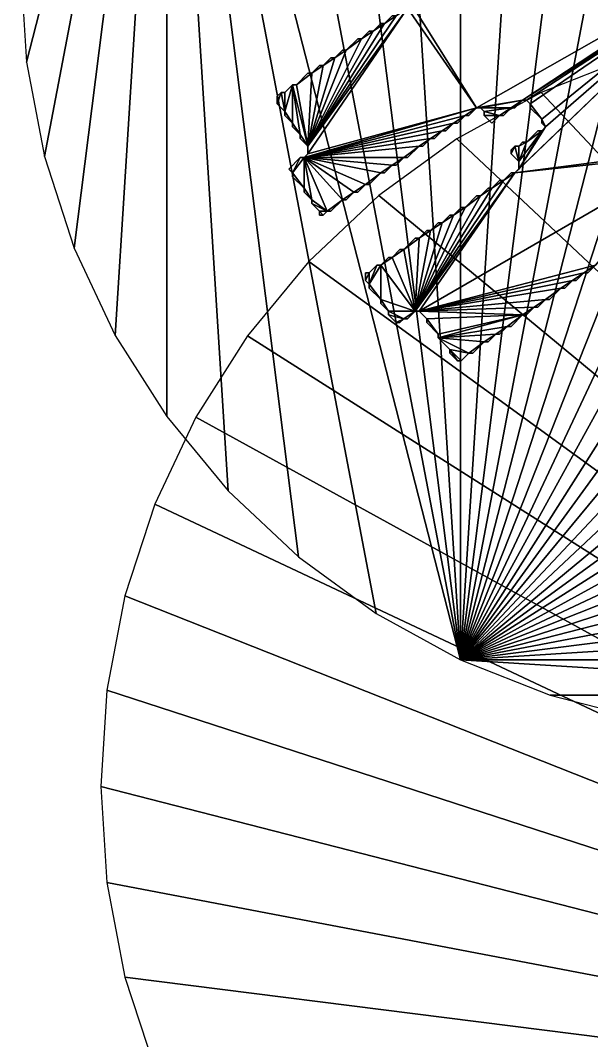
# Model space of a CAD drawing. Header units: metres. Extents: x 83 to 1014, y -33 to 839.
# Drawn here: x 83 to 232, y 275.7 to 541.8 of the extents above; entities that cross this region are included whole.
import ezdxf

# ---------------------------------------------------------------- set-up
doc = ezdxf.new("R2010")
doc.units = ezdxf.units.M

msp = doc.modelspace()

# ---------------------------------------------------------------- linework, layer by layer
for points in [[(245.52, 752.46, 250), (197.84, 375.03, 250), (270.44, 755.61, 250)], [(270.44, 755.61, 250), (197.84, 375.03, 250), (295.56, 755.61, 250)], [(295.56, 755.61, 250), (197.84, 375.03, 250), (320.48, 752.46, 250)], [(221.2, 746.21, 250), (197.84, 375.03, 250), (245.52, 752.46, 250)], [(320.48, 752.46, 250), (197.84, 375.03, 250), (344.8, 746.21, 250)], [(197.84, 736.97, 250), (197.84, 375.03, 250), (221.2, 746.21, 250)], [(344.8, 746.21, 250), (197.84, 375.03, 250), (368.16, 736.97, 250)], [(175.83, 724.87, 250), (197.84, 375.03, 250), (197.84, 736.97, 250)], [(368.16, 736.97, 250), (197.84, 375.03, 250), (390.17, 724.87, 250)], [(155.52, 710.1, 250), (197.84, 375.03, 250), (175.83, 724.87, 250)], [(390.17, 724.87, 250), (197.84, 375.03, 250), (410.48, 710.1, 250)], [(137.21, 692.91, 250), (197.84, 375.03, 250), (155.52, 710.1, 250)], [(410.48, 710.1, 250), (197.84, 375.03, 250), (428.79, 692.91, 250)], [(121.2, 673.56, 250), (197.84, 375.03, 250), (137.21, 692.91, 250)], [(428.79, 692.91, 250), (197.84, 375.03, 250), (444.8, 673.56, 250)], [(83, 556, 250), (84.58, 530.93, 250), (121.2, 673.56, 250)], [(84.58, 530.93, 250), (89.28, 506.26, 250), (121.2, 673.56, 250)], [(89.28, 506.26, 250), (97.04, 482.38, 250), (121.2, 673.56, 250)], [(97.04, 482.38, 250), (107.74, 459.65, 250), (121.2, 673.56, 250)], [(107.74, 459.65, 250), (121.2, 438.44, 250), (121.2, 673.56, 250)], [(121.2, 438.44, 250), (137.21, 419.09, 250), (121.2, 673.56, 250)], [(137.21, 419.09, 250), (155.52, 401.9, 250), (121.2, 673.56, 250)], [(155.52, 401.9, 250), (175.83, 387.13, 250), (121.2, 673.56, 250)], [(175.83, 387.13, 250), (197.84, 375.03, 250), (121.2, 673.56, 250)], [(444.8, 673.56, 250), (197.84, 375.03, 250), (458.26, 652.35, 250)], [(458.26, 652.35, 250), (197.84, 375.03, 250), (468.96, 629.62, 250)], [(468.96, 629.62, 250), (197.84, 375.03, 250), (476.72, 605.74, 250)], [(476.72, 605.74, 250), (197.84, 375.03, 250), (481.42, 581.07, 250)], [(481.42, 581.07, 250), (197.84, 375.03, 250), (483, 556, 250)], [(202, 519), (267, 556), (185, 546)], [(185, 546, 200), (267, 556, 200), (202, 519, 200)], [(483, 556, 250), (197.84, 375.03, 250), (481.42, 530.93, 250)], [(214, 521), (267, 556), (202, 519)], [(202, 519, 200), (267, 556, 200), (214, 521, 200)], [(267, 555), (212, 502), (258, 508)], [(267, 555), (213, 503), (212, 502)], [(258, 508, 200), (212, 502, 200), (267, 555, 200)], [(212, 502, 200), (213, 503, 200), (267, 555, 200)], [(213, 503), (267, 555), (220, 514)], [(220, 514, 200), (267, 555, 200), (213, 503, 200)], [(214, 521), (267, 555), (267, 556)], [(267, 556, 200), (267, 555, 200), (214, 521, 200)], [(215, 521), (267, 555), (214, 521)], [(214, 521, 200), (267, 555, 200), (215, 521, 200)], [(216, 520), (267, 555), (215, 521)], [(215, 521, 200), (267, 555, 200), (216, 520, 200)], [(219, 516), (267, 555), (216, 520)], [(216, 520, 200), (267, 555, 200), (219, 516, 200)], [(220, 514), (267, 555), (219, 516)], [(219, 516, 200), (267, 555, 200), (220, 514, 200)], [(202, 519), (185, 546), (184, 545)], [(184, 545, 200), (185, 546, 200), (202, 519, 200)], [(158, 509), (184, 545), (181, 543)], [(158, 507), (184, 545), (158, 509)], [(202, 519), (184, 545), (158, 507)], [(181, 543, 200), (184, 545, 200), (158, 509, 200)], [(158, 509, 200), (184, 545, 200), (158, 507, 200)], [(158, 507, 200), (184, 545, 200), (202, 519, 200)], [(158, 509), (181, 543), (178, 541)], [(178, 541, 200), (181, 543, 200), (158, 509, 200)], [(178, 541), (180, 543), (178, 541, 200)], [(180, 543, 200), (178, 541, 200), (180, 543)], [(178, 541), (181, 543), (180, 543)], [(180, 543, 200), (181, 543, 200), (178, 541, 200)], [(158, 509), (178, 541), (175, 539)], [(175, 539, 200), (178, 541, 200), (158, 509, 200)], [(175, 539), (177, 541), (175, 539, 200)], [(177, 541, 200), (175, 539, 200), (177, 541)], [(175, 539), (178, 541), (177, 541)], [(177, 541, 200), (178, 541, 200), (175, 539, 200)], [(177, 541), (178, 541), (177, 541, 200)], [(178, 541, 200), (177, 541, 200), (178, 541)], [(158, 509), (175, 539), (172, 537)], [(172, 537, 200), (175, 539, 200), (158, 509, 200)], [(172, 537), (174, 539), (172, 537, 200)], [(174, 539, 200), (172, 537, 200), (174, 539)], [(172, 537), (175, 539), (174, 539)], [(174, 539, 200), (175, 539, 200), (172, 537, 200)], [(174, 539), (175, 539), (174, 539, 200)], [(175, 539, 200), (174, 539, 200), (175, 539)], [(158, 509), (172, 537), (168, 534)], [(168, 534, 200), (172, 537, 200), (158, 509, 200)], [(168, 534), (171, 537), (168, 534, 200)], [(171, 537), (171, 537, 200), (168, 534, 200)], [(168, 534), (172, 537), (171, 537)], [(171, 537, 200), (172, 537, 200), (168, 534, 200)], [(171, 537), (172, 537), (171, 537, 200)], [(172, 537, 200), (171, 537, 200), (172, 537)], [(158, 509), (168, 534), (165, 532)], [(165, 532, 200), (168, 534, 200), (158, 509, 200)], [(165, 532), (167, 534), (165, 532, 200)], [(167, 534, 200), (165, 532, 200), (167, 534)], [(165, 532), (168, 534), (167, 534)], [(167, 534, 200), (168, 534, 200), (165, 532, 200)], [(167, 534), (168, 534), (167, 534, 200)], [(168, 534, 200), (167, 534, 200), (168, 534)], [(158, 509), (165, 532), (162, 530)], [(162, 530, 200), (165, 532, 200), (158, 509, 200)], [(158, 509), (162, 530), (159, 528)], [(159, 528, 200), (162, 530, 200), (158, 509, 200)], [(159, 528), (161, 530), (159, 528, 200)], [(161, 530, 200), (159, 528, 200), (161, 530)], [(159, 528), (162, 530), (161, 530)], [(161, 530, 200), (162, 530, 200), (159, 528, 200)], [(161, 530), (162, 530), (161, 530, 200)], [(162, 530, 200), (161, 530, 200), (162, 530)], [(162, 530), (164, 532), (162, 530, 200)], [(164, 532, 200), (162, 530, 200), (164, 532)], [(162, 530), (165, 532), (164, 532)], [(164, 532, 200), (165, 532, 200), (162, 530, 200)], [(164, 532), (165, 532), (164, 532, 200)], [(165, 532, 200), (164, 532, 200), (165, 532)], [(481.42, 530.93, 250), (197.84, 375.03, 250), (476.72, 506.26, 250)], [(242.2, 532.21, 250), (218.84, 522.97, 250), (479.26, 245.65, 250)], [(155, 525), (158, 528), (155, 525, 200)], [(158, 528), (158, 528, 200), (155, 525, 200)], [(155, 525), (159, 528), (158, 528)], [(158, 509), (159, 528), (155, 525)], [(158, 528, 200), (159, 528, 200), (155, 525, 200)], [(155, 525, 200), (159, 528, 200), (158, 509, 200)], [(158, 528), (159, 528), (158, 528, 200)], [(159, 528, 200), (158, 528, 200), (159, 528)], [(152, 523), (154, 525), (152, 523, 200)], [(154, 525, 200), (152, 523, 200), (154, 525)], [(152, 518), (154, 525), (152, 523)], [(154, 515), (154, 525), (152, 518)], [(152, 523, 200), (154, 525, 200), (152, 518, 200)], [(152, 518, 200), (154, 525, 200), (154, 515, 200)], [(154, 525), (155, 525), (154, 525, 200)], [(155, 525, 200), (154, 525, 200), (155, 525)], [(156, 512), (154, 525), (154, 515)], [(158, 509), (154, 525), (156, 512)], [(158, 509), (155, 525), (154, 525)], [(154, 515, 200), (154, 525, 200), (156, 512, 200)], [(156, 512, 200), (154, 525, 200), (158, 509, 200)], [(154, 525, 200), (155, 525, 200), (158, 509, 200)], [(150, 522), (151, 523), (150, 522, 200)], [(151, 523, 200), (150, 522, 200), (151, 523)], [(150, 520), (151, 523), (150, 522)], [(152, 518), (151, 523), (150, 520)], [(150, 522, 200), (151, 523, 200), (150, 520, 200)], [(150, 520, 200), (151, 523, 200), (152, 518, 200)], [(150, 520), (150, 522), (150, 520, 200)], [(150, 522, 200), (150, 520, 200), (150, 522)], [(151, 523), (152, 523), (151, 523, 200)], [(152, 523, 200), (151, 523, 200), (152, 523)], [(152, 518), (152, 523), (151, 523)], [(151, 523, 200), (152, 523, 200), (152, 518, 200)], [(218.84, 522.97, 250), (196.83, 510.87, 250), (479.26, 245.65, 250)], [(152, 518), (150, 520), (152, 518, 200)], [(150, 520, 200), (152, 518, 200), (150, 520)], [(202, 519), (157, 506), (199, 517)], [(202, 519), (158, 507), (157, 506)], [(199, 517, 200), (157, 506, 200), (202, 519, 200)], [(157, 506, 200), (158, 507, 200), (202, 519, 200)], [(202, 519), (199, 517), (200, 517)], [(200, 517, 200), (199, 517, 200), (202, 519, 200)], [(202, 519), (200, 517), (202, 519, 200)], [(200, 517, 200), (202, 519, 200), (200, 517)], [(214, 521), (202, 519), (203, 519)], [(203, 519, 200), (202, 519, 200), (214, 521, 200)], [(203, 519), (202, 519), (203, 519, 200)], [(202, 519, 200), (203, 519, 200), (202, 519)], [(214, 521), (203, 519), (211, 519)], [(211, 519, 200), (203, 519, 200), (214, 521, 200)], [(204, 518), (203, 519), (204, 518, 200)], [(203, 519, 200), (204, 518, 200), (203, 519)], [(211, 519), (203, 519), (204, 518)], [(204, 518, 200), (203, 519, 200), (211, 519, 200)], [(211, 519), (204, 518), (208, 517)], [(208, 517, 200), (204, 518, 200), (211, 519, 200)], [(211, 519), (208, 517), (209, 517)], [(209, 517, 200), (208, 517, 200), (211, 519, 200)], [(211, 519), (209, 517), (211, 519, 200)], [(209, 517, 200), (211, 519, 200), (209, 517)], [(214, 521), (211, 519), (212, 519)], [(212, 519, 200), (211, 519, 200), (214, 521, 200)], [(212, 519), (211, 519), (212, 519, 200)], [(211, 519, 200), (212, 519, 200), (211, 519)], [(214, 521), (212, 519), (214, 521, 200)], [(212, 519, 200), (214, 521, 200), (212, 519)], [(215, 521), (214, 521), (215, 521, 200)], [(214, 521, 200), (215, 521, 200), (214, 521)], [(216, 520), (215, 521), (216, 520, 200)], [(215, 521, 200), (216, 520, 200), (215, 521)], [(216, 519), (216, 520), (216, 519, 200)], [(216, 520, 200), (216, 519, 200), (216, 520)], [(219, 516), (216, 520), (216, 519)], [(216, 519, 200), (216, 520, 200), (219, 516, 200)], [(219, 516), (216, 519), (219, 516, 200)], [(216, 519), (216, 519, 200), (219, 516, 200)], [(152, 517), (152, 518), (152, 517, 200)], [(152, 518, 200), (152, 517, 200), (152, 518)], [(154, 515), (152, 518), (152, 517)], [(152, 517, 200), (152, 518, 200), (154, 515, 200)], [(154, 515), (152, 517), (154, 515, 200)], [(152, 517, 200), (154, 515, 200), (152, 517)], [(199, 517), (157, 506), (196, 515)], [(196, 515, 200), (157, 506, 200), (199, 517, 200)], [(199, 517), (196, 515), (197, 515)], [(197, 515, 200), (196, 515, 200), (199, 517, 200)], [(199, 517), (197, 515), (199, 517, 200)], [(197, 515, 200), (199, 517, 200), (197, 515)], [(200, 517), (199, 517), (200, 517, 200)], [(199, 517, 200), (200, 517, 200), (199, 517)], [(204, 517), (204, 518), (204, 517, 200)], [(204, 518, 200), (204, 517, 200), (204, 518)], [(208, 517), (204, 518), (204, 517)], [(204, 517, 200), (204, 518, 200), (208, 517, 200)], [(206, 515), (204, 517), (206, 515, 200)], [(204, 517, 200), (206, 515, 200), (204, 517)], [(208, 517), (204, 517), (206, 515)], [(206, 515, 200), (204, 517, 200), (208, 517, 200)], [(208, 517), (206, 515), (208, 517, 200)], [(206, 515, 200), (208, 517, 200), (206, 515)], [(209, 517), (208, 517), (209, 517, 200)], [(208, 517, 200), (209, 517, 200), (208, 517)], [(154, 514), (154, 515), (154, 514, 200)], [(154, 515, 200), (154, 514, 200), (154, 515)], [(156, 512), (154, 515), (154, 514)], [(154, 514, 200), (154, 515, 200), (156, 512, 200)], [(156, 512), (154, 514), (156, 512, 200)], [(154, 514, 200), (156, 512, 200), (154, 514)], [(196, 515), (157, 506), (193, 513)], [(193, 513, 200), (157, 506, 200), (196, 515, 200)], [(196, 515), (193, 513), (194, 513)], [(194, 513, 200), (193, 513, 200), (196, 515, 200)], [(196, 515), (194, 513), (196, 515, 200)], [(194, 513, 200), (196, 515, 200), (194, 513)], [(197, 515), (196, 515), (197, 515, 200)], [(196, 515, 200), (197, 515, 200), (196, 515)], [(213, 503), (220, 514), (219, 513)], [(219, 513, 200), (220, 514, 200), (213, 503, 200)], [(219, 515), (219, 516), (219, 515, 200)], [(219, 516, 200), (219, 515, 200), (219, 516)], [(220, 514), (219, 516), (219, 515)], [(219, 515, 200), (219, 516, 200), (220, 514, 200)], [(220, 514), (219, 515), (220, 514, 200)], [(219, 515, 200), (220, 514, 200), (219, 515)], [(219, 513), (220, 514), (219, 513, 200)], [(220, 514, 200), (219, 513, 200), (220, 514)], [(156, 511), (156, 512), (156, 511, 200)], [(156, 512, 200), (156, 511, 200), (156, 512)], [(158, 509), (156, 512), (156, 511)], [(156, 511, 200), (156, 512, 200), (158, 509, 200)], [(158, 509), (156, 511), (158, 509, 200)], [(156, 511, 200), (158, 509, 200), (156, 511)], [(193, 513), (157, 506), (190, 511)], [(190, 511, 200), (157, 506, 200), (193, 513, 200)], [(190, 511), (157, 506), (187, 509)], [(187, 509, 200), (157, 506, 200), (190, 511, 200)], [(190, 511), (187, 509), (188, 509)], [(188, 509, 200), (187, 509, 200), (190, 511, 200)], [(190, 511), (188, 509), (190, 511, 200)], [(188, 509, 200), (190, 511, 200), (188, 509)], [(193, 513), (190, 511), (191, 511)], [(191, 511, 200), (190, 511, 200), (193, 513, 200)], [(191, 511), (190, 511), (191, 511, 200)], [(190, 511, 200), (191, 511, 200), (190, 511)], [(193, 513), (191, 511), (193, 513, 200)], [(191, 511, 200), (193, 513, 200), (191, 511)], [(194, 513), (193, 513), (194, 513, 200)], [(193, 513, 200), (194, 513, 200), (193, 513)], [(213, 505), (219, 513), (215, 510)], [(213, 503), (219, 513), (213, 505)], [(215, 510, 200), (219, 513, 200), (213, 505, 200)], [(213, 505, 200), (219, 513, 200), (213, 503, 200)], [(215, 510), (218, 513), (215, 510, 200)], [(218, 513), (218, 513, 200), (215, 510, 200)], [(215, 510), (219, 513), (218, 513)], [(218, 513, 200), (219, 513, 200), (215, 510, 200)], [(218, 513), (219, 513), (218, 513, 200)], [(219, 513, 200), (218, 513, 200), (219, 513)], [(187, 509), (157, 506), (183, 506)], [(183, 506, 200), (157, 506, 200), (187, 509, 200)], [(158, 507), (158, 509), (158, 507, 200)], [(158, 509, 200), (158, 507, 200), (158, 509)], [(196.83, 510.87, 250), (176.52, 496.1, 250), (479.26, 245.65, 250)], [(187, 509), (183, 506), (184, 506)], [(184, 506, 200), (183, 506, 200), (187, 509, 200)], [(187, 509), (184, 506), (187, 509, 200)], [(184, 506), (184, 506, 200), (187, 509, 200)], [(188, 509), (187, 509), (188, 509, 200)], [(187, 509, 200), (188, 509, 200), (187, 509)], [(211, 508), (212, 509), (211, 508, 200)], [(212, 509, 200), (211, 508, 200), (212, 509)], [(211, 507), (212, 509), (211, 508)], [(213, 505), (212, 509), (211, 507)], [(211, 508, 200), (212, 509, 200), (211, 507, 200)], [(211, 507, 200), (212, 509, 200), (213, 505, 200)], [(212, 509), (213, 509), (212, 509, 200)], [(213, 509, 200), (212, 509, 200), (213, 509)], [(213, 505), (213, 509), (212, 509)], [(212, 509, 200), (213, 509, 200), (213, 505, 200)], [(213, 509), (214, 510), (213, 509, 200)], [(214, 510, 200), (213, 509, 200), (214, 510)], [(213, 509), (215, 510), (214, 510)], [(213, 505), (215, 510), (213, 509)], [(214, 510, 200), (215, 510, 200), (213, 509, 200)], [(213, 509, 200), (215, 510, 200), (213, 505, 200)], [(214, 510), (215, 510), (214, 510, 200)], [(215, 510, 200), (214, 510, 200), (215, 510)], [(153, 503), (156, 506), (153, 503, 200)], [(156, 506), (156, 506, 200), (153, 503, 200)], [(154, 502), (156, 506), (153, 503)], [(153, 503, 200), (156, 506, 200), (154, 502, 200)], [(154, 502), (157, 506), (156, 506)], [(157, 498), (157, 506), (154, 502)], [(156, 506, 200), (157, 506, 200), (154, 502, 200)], [(154, 502, 200), (157, 506, 200), (157, 498, 200)], [(156, 506), (157, 506), (156, 506, 200)], [(157, 506, 200), (156, 506, 200), (157, 506)], [(157, 506), (158, 507), (157, 506, 200)], [(158, 507, 200), (157, 506, 200), (158, 507)], [(159, 495), (157, 506), (157, 498)], [(163, 492), (157, 506), (159, 495)], [(167, 495), (157, 506), (163, 492)], [(170, 497), (157, 506), (167, 495)], [(173, 499), (157, 506), (170, 497)], [(177, 502), (157, 506), (173, 499)], [(180, 504), (157, 506), (177, 502)], [(183, 506), (157, 506), (180, 504)], [(157, 498, 200), (157, 506, 200), (159, 495, 200)], [(159, 495, 200), (157, 506, 200), (163, 492, 200)], [(163, 492, 200), (157, 506, 200), (167, 495, 200)], [(167, 495, 200), (157, 506, 200), (170, 497, 200)], [(170, 497, 200), (157, 506, 200), (173, 499, 200)], [(173, 499, 200), (157, 506, 200), (177, 502, 200)], [(177, 502, 200), (157, 506, 200), (180, 504, 200)], [(180, 504, 200), (157, 506, 200), (183, 506, 200)], [(183, 506), (180, 504), (181, 504)], [(181, 504, 200), (180, 504, 200), (183, 506, 200)], [(183, 506), (181, 504), (183, 506, 200)], [(181, 504, 200), (183, 506, 200), (181, 504)], [(184, 506), (183, 506), (184, 506, 200)], [(183, 506, 200), (184, 506, 200), (183, 506)], [(258, 507), (187, 466), (233, 478)], [(258, 507), (212, 502), (187, 466)], [(233, 478, 200), (187, 466, 200), (258, 507, 200)], [(187, 466, 200), (212, 502, 200), (258, 507, 200)], [(476.72, 506.26, 250), (197.84, 375.03, 250), (468.96, 482.38, 250)], [(211, 507), (211, 508), (211, 507, 200)], [(211, 508, 200), (211, 507, 200), (211, 508)], [(213, 505), (211, 507), (213, 505, 200)], [(211, 507, 200), (213, 505, 200), (211, 507)], [(258, 508), (212, 502), (258, 507)], [(258, 507, 200), (212, 502, 200), (258, 508, 200)], [(154, 502), (153, 503), (154, 502, 200)], [(153, 503, 200), (154, 502, 200), (153, 503)], [(180, 504), (177, 502), (178, 502)], [(178, 502, 200), (177, 502, 200), (180, 504, 200)], [(180, 504), (178, 502), (180, 504, 200)], [(178, 502, 200), (180, 504, 200), (178, 502)], [(181, 504), (180, 504), (181, 504, 200)], [(180, 504, 200), (181, 504, 200), (180, 504)], [(212, 502), (213, 503), (212, 502, 200)], [(213, 503, 200), (212, 502, 200), (213, 503)], [(213, 503), (213, 505), (213, 503, 200)], [(213, 505, 200), (213, 503, 200), (213, 505)], [(154, 501), (154, 502), (154, 501, 200)], [(154, 502, 200), (154, 501, 200), (154, 502)], [(157, 498), (154, 502), (154, 501)], [(154, 501, 200), (154, 502, 200), (157, 498, 200)], [(157, 498), (154, 501), (157, 498, 200)], [(154, 501), (154, 501, 200), (157, 498, 200)], [(177, 502), (173, 499), (174, 499)], [(174, 499, 200), (173, 499, 200), (177, 502, 200)], [(177, 502), (174, 499), (177, 502, 200)], [(174, 499), (174, 499, 200), (177, 502, 200)], [(178, 502), (177, 502), (178, 502, 200)], [(177, 502, 200), (178, 502, 200), (177, 502)], [(186, 466), (212, 502), (209, 500)], [(187, 466), (212, 502), (186, 466)], [(209, 500, 200), (212, 502, 200), (186, 466, 200)], [(186, 466, 200), (212, 502, 200), (187, 466, 200)], [(209, 500), (211, 502), (209, 500, 200)], [(211, 502, 200), (209, 500, 200), (211, 502)], [(209, 500), (212, 502), (211, 502)], [(211, 502, 200), (212, 502, 200), (209, 500, 200)], [(211, 502), (212, 502), (211, 502, 200)], [(212, 502, 200), (211, 502, 200), (212, 502)], [(157, 497), (157, 498), (157, 497, 200)], [(157, 498, 200), (157, 497, 200), (157, 498)], [(159, 495), (157, 498), (157, 497)], [(157, 497, 200), (157, 498, 200), (159, 495, 200)], [(173, 499), (170, 497), (171, 497)], [(171, 497, 200), (170, 497, 200), (173, 499, 200)], [(173, 499), (171, 497), (173, 499, 200)], [(171, 497, 200), (173, 499, 200), (171, 497)], [(174, 499), (173, 499), (174, 499, 200)], [(173, 499, 200), (174, 499, 200), (173, 499)], [(186, 466), (209, 500), (206, 498)], [(206, 498, 200), (209, 500, 200), (186, 466, 200)], [(186, 466), (206, 498), (203, 496)], [(203, 496, 200), (206, 498, 200), (186, 466, 200)], [(203, 496), (205, 498), (203, 496, 200)], [(205, 498, 200), (203, 496, 200), (205, 498)], [(203, 496), (206, 498), (205, 498)], [(205, 498, 200), (206, 498, 200), (203, 496, 200)], [(205, 498), (206, 498), (205, 498, 200)], [(206, 498, 200), (205, 498, 200), (206, 498)], [(206, 498), (208, 500), (206, 498, 200)], [(208, 500, 200), (206, 498, 200), (208, 500)], [(206, 498), (209, 500), (208, 500)], [(208, 500, 200), (209, 500, 200), (206, 498, 200)], [(208, 500), (209, 500), (208, 500, 200)], [(209, 500, 200), (208, 500, 200), (209, 500)], [(159, 495), (157, 497), (159, 495, 200)], [(157, 497, 200), (159, 495, 200), (157, 497)], [(176.52, 496.1, 250), (158.21, 478.91, 250), (479.26, 245.65, 250)], [(159, 494), (159, 495), (159, 494, 200)], [(159, 495, 200), (159, 494, 200), (159, 495)], [(163, 492), (159, 495), (159, 494)], [(159, 494, 200), (159, 495, 200), (163, 492, 200)], [(167, 495), (163, 492), (164, 492)], [(164, 492, 200), (163, 492, 200), (167, 495, 200)], [(167, 495), (164, 492), (167, 495, 200)], [(164, 492), (164, 492, 200), (167, 495, 200)], [(170, 497), (167, 495), (168, 495)], [(168, 495, 200), (167, 495, 200), (170, 497, 200)], [(168, 495), (167, 495), (168, 495, 200)], [(167, 495, 200), (168, 495, 200), (167, 495)], [(170, 497), (168, 495), (170, 497, 200)], [(168, 495, 200), (170, 497, 200), (168, 495)], [(171, 497), (170, 497), (171, 497, 200)], [(170, 497, 200), (171, 497, 200), (170, 497)], [(186, 466), (203, 496), (199, 493)], [(199, 493, 200), (203, 496, 200), (186, 466, 200)], [(199, 493), (202, 496), (199, 493, 200)], [(202, 496), (202, 496, 200), (199, 493, 200)], [(199, 493), (203, 496), (202, 496)], [(202, 496, 200), (203, 496, 200), (199, 493, 200)], [(202, 496), (203, 496), (202, 496, 200)], [(203, 496, 200), (202, 496, 200), (203, 496)], [(161, 492), (159, 494), (161, 492, 200)], [(159, 494, 200), (161, 492, 200), (159, 494)], [(163, 492), (159, 494), (161, 492)], [(161, 492, 200), (159, 494, 200), (163, 492, 200)], [(186, 466), (199, 493), (196, 491)], [(196, 491, 200), (199, 493, 200), (186, 466, 200)], [(196, 491), (198, 493), (196, 491, 200)], [(198, 493, 200), (196, 491, 200), (198, 493)], [(196, 491), (199, 493), (198, 493)], [(198, 493, 200), (199, 493, 200), (196, 491, 200)], [(198, 493), (199, 493), (198, 493, 200)], [(199, 493, 200), (198, 493, 200), (199, 493)], [(161, 491), (161, 492), (161, 491, 200)], [(161, 492, 200), (161, 491, 200), (161, 492)], [(162, 491), (161, 492), (161, 491)], [(163, 492), (161, 492), (162, 491)], [(161, 491, 200), (161, 492, 200), (162, 491, 200)], [(162, 491, 200), (161, 492, 200), (163, 492, 200)], [(162, 491), (161, 491), (162, 491, 200)], [(161, 491, 200), (162, 491, 200), (161, 491)], [(163, 492), (162, 491), (163, 492, 200)], [(162, 491, 200), (163, 492, 200), (162, 491)], [(164, 492), (163, 492), (164, 492, 200)], [(163, 492, 200), (164, 492, 200), (163, 492)], [(186, 466), (196, 491), (193, 489)], [(193, 489, 200), (196, 491, 200), (186, 466, 200)], [(193, 489), (195, 491), (193, 489, 200)], [(195, 491, 200), (193, 489, 200), (195, 491)], [(193, 489), (196, 491), (195, 491)], [(195, 491, 200), (196, 491, 200), (193, 489, 200)], [(195, 491), (196, 491), (195, 491, 200)], [(196, 491, 200), (195, 491, 200), (196, 491)], [(186, 466), (193, 489), (190, 487)], [(190, 487, 200), (193, 489, 200), (186, 466, 200)], [(186, 466), (190, 487), (187, 485)], [(187, 485, 200), (190, 487, 200), (186, 466, 200)], [(187, 485), (189, 487), (187, 485, 200)], [(189, 487, 200), (187, 485, 200), (189, 487)], [(187, 485), (190, 487), (189, 487)], [(189, 487, 200), (190, 487, 200), (187, 485, 200)], [(189, 487), (190, 487), (189, 487, 200)], [(190, 487, 200), (189, 487, 200), (190, 487)], [(190, 487), (192, 489), (190, 487, 200)], [(192, 489, 200), (190, 487, 200), (192, 489)], [(190, 487), (193, 489), (192, 489)], [(192, 489, 200), (193, 489, 200), (190, 487, 200)], [(192, 489), (193, 489), (192, 489, 200)], [(193, 489, 200), (192, 489, 200), (193, 489)], [(183, 482), (186, 485), (183, 482, 200)], [(186, 485), (186, 485, 200), (183, 482, 200)], [(183, 482), (187, 485), (186, 485)], [(186, 466), (187, 485), (183, 482)], [(186, 485, 200), (187, 485, 200), (183, 482, 200)], [(183, 482, 200), (187, 485, 200), (186, 466, 200)], [(186, 485), (187, 485), (186, 485, 200)], [(187, 485, 200), (186, 485, 200), (187, 485)], [(180, 480), (182, 482), (180, 480, 200)], [(182, 482, 200), (180, 480, 200), (182, 482)], [(180, 480), (183, 482), (182, 482)], [(186, 466), (183, 482), (180, 480)], [(182, 482, 200), (183, 482, 200), (180, 480, 200)], [(180, 480, 200), (183, 482, 200), (186, 466, 200)], [(182, 482), (183, 482), (182, 482, 200)], [(183, 482, 200), (182, 482, 200), (183, 482)], [(468.96, 482.38, 250), (197.84, 375.03, 250), (458.26, 459.65, 250)], [(177, 478), (179, 480), (177, 478, 200)], [(179, 480, 200), (177, 478, 200), (179, 480)], [(177, 478), (180, 480), (179, 480)], [(186, 466), (180, 480), (177, 478)], [(179, 480, 200), (180, 480, 200), (177, 478, 200)], [(177, 478, 200), (180, 480, 200), (186, 466, 200)], [(179, 480), (180, 480), (179, 480, 200)], [(180, 480, 200), (179, 480, 200), (180, 480)], [(158.21, 478.91, 250), (142.2, 459.56, 250), (479.26, 245.65, 250)], [(174, 476), (176, 478), (174, 476, 200)], [(176, 478, 200), (174, 476, 200), (176, 478)], [(174, 473), (176, 478), (174, 476)], [(174, 473), (177, 478), (176, 478)], [(177, 469), (177, 478), (174, 473)], [(174, 476, 200), (176, 478, 200), (174, 473, 200)], [(176, 478, 200), (177, 478, 200), (174, 473, 200)], [(174, 473, 200), (177, 478, 200), (177, 469, 200)], [(176, 478), (177, 478), (176, 478, 200)], [(177, 478, 200), (176, 478, 200), (177, 478)], [(186, 466), (177, 478), (177, 469)], [(177, 469, 200), (177, 478, 200), (186, 466, 200)], [(233, 478), (187, 466), (230, 476)], [(230, 476, 200), (187, 466, 200), (233, 478, 200)], [(233, 478), (230, 476), (231, 476)], [(231, 476, 200), (230, 476, 200), (233, 478, 200)], [(233, 478), (231, 476), (233, 478, 200)], [(231, 476, 200), (233, 478, 200), (231, 476)], [(173, 474), (173, 476), (173, 474, 200)], [(173, 476, 200), (173, 474, 200), (173, 476)], [(173, 476), (174, 476), (173, 476, 200)], [(174, 476, 200), (173, 476, 200), (174, 476)], [(173, 474), (174, 476), (173, 476)], [(174, 473), (174, 476), (173, 474)], [(173, 476, 200), (174, 476, 200), (173, 474, 200)], [(173, 474, 200), (174, 476, 200), (174, 473, 200)], [(174, 473), (173, 474), (174, 473, 200)], [(173, 474, 200), (174, 473, 200), (173, 474)], [(230, 476), (187, 466), (227, 474)], [(227, 474, 200), (187, 466, 200), (230, 476, 200)], [(227, 474), (187, 466), (224, 472)], [(224, 472, 200), (187, 466, 200), (227, 474, 200)], [(227, 474), (224, 472), (225, 472)], [(225, 472, 200), (224, 472, 200), (227, 474, 200)], [(227, 474), (225, 472), (227, 474, 200)], [(225, 472, 200), (227, 474, 200), (225, 472)], [(230, 476), (227, 474), (228, 474)], [(228, 474, 200), (227, 474, 200), (230, 476, 200)], [(228, 474), (227, 474), (228, 474, 200)], [(227, 474, 200), (228, 474, 200), (227, 474)], [(230, 476), (228, 474), (230, 476, 200)], [(228, 474, 200), (230, 476, 200), (228, 474)], [(231, 476), (230, 476), (231, 476, 200)], [(230, 476, 200), (231, 476, 200), (230, 476)], [(174, 472), (174, 473), (174, 472, 200)], [(174, 473, 200), (174, 472, 200), (174, 473)], [(177, 469), (174, 473), (174, 472)], [(174, 472, 200), (174, 473, 200), (177, 469, 200)], [(177, 469), (174, 472), (177, 469, 200)], [(174, 472), (174, 472, 200), (177, 469, 200)], [(224, 472), (187, 466), (220, 469)], [(220, 469, 200), (187, 466, 200), (224, 472, 200)], [(224, 472), (220, 469), (221, 469)], [(221, 469, 200), (220, 469, 200), (224, 472, 200)], [(224, 472), (221, 469), (224, 472, 200)], [(221, 469), (221, 469, 200), (224, 472, 200)], [(225, 472), (224, 472), (225, 472, 200)], [(224, 472, 200), (225, 472, 200), (224, 472)], [(177, 468), (177, 469), (177, 468, 200)], [(177, 469, 200), (177, 468, 200), (177, 469)], [(179, 466), (177, 469), (177, 468)], [(186, 466), (177, 469), (179, 466)], [(177, 468, 200), (177, 469, 200), (179, 466, 200)], [(179, 466, 200), (177, 469, 200), (186, 466, 200)], [(220, 469), (187, 466), (217, 467)], [(217, 467, 200), (187, 466, 200), (220, 469, 200)], [(220, 469), (217, 467), (218, 467)], [(218, 467, 200), (217, 467, 200), (220, 469, 200)], [(220, 469), (218, 467), (220, 469, 200)], [(218, 467, 200), (220, 469, 200), (218, 467)], [(221, 469), (220, 469), (221, 469, 200)], [(220, 469, 200), (221, 469, 200), (220, 469)], [(179, 466), (177, 468), (179, 466, 200)], [(177, 468, 200), (179, 466, 200), (177, 468)], [(179, 465), (179, 466), (179, 465, 200)], [(179, 466, 200), (179, 465, 200), (179, 466)], [(183, 464), (179, 466), (179, 465)], [(186, 466), (179, 466), (183, 464)], [(179, 465, 200), (179, 466, 200), (183, 464, 200)], [(183, 464, 200), (179, 466, 200), (186, 466, 200)], [(186, 466), (183, 464), (184, 464)], [(184, 464, 200), (183, 464, 200), (186, 466, 200)], [(186, 466), (184, 464), (186, 466, 200)], [(184, 464, 200), (186, 466, 200), (184, 464)], [(187, 466), (186, 466), (187, 466, 200)], [(186, 466, 200), (187, 466, 200), (186, 466)], [(217, 467), (187, 466), (214, 465)], [(214, 465, 200), (187, 466, 200), (217, 467, 200)], [(189, 464), (187, 466), (189, 464, 200)], [(187, 466, 200), (189, 464, 200), (187, 466)], [(214, 465), (187, 466), (189, 464)], [(189, 464, 200), (187, 466, 200), (214, 465, 200)], [(217, 467), (214, 465), (215, 465)], [(215, 465, 200), (214, 465, 200), (217, 467, 200)], [(217, 467), (215, 465), (217, 467, 200)], [(215, 465, 200), (217, 467, 200), (215, 465)], [(218, 467), (217, 467), (218, 467, 200)], [(217, 467, 200), (218, 467, 200), (217, 467)], [(181, 463), (179, 465), (181, 463, 200)], [(179, 465, 200), (181, 463, 200), (179, 465)], [(183, 464), (179, 465), (181, 463)], [(181, 463, 200), (179, 465, 200), (183, 464, 200)], [(183, 464), (181, 463), (182, 463)], [(182, 463, 200), (181, 463, 200), (183, 464, 200)], [(183, 464), (182, 463), (183, 464, 200)], [(182, 463, 200), (183, 464, 200), (182, 463)], [(184, 464), (183, 464), (184, 464, 200)], [(183, 464, 200), (184, 464, 200), (183, 464)], [(214, 465), (189, 464), (192, 460)], [(192, 460, 200), (189, 464, 200), (214, 465, 200)], [(189, 463), (189, 464), (189, 463, 200)], [(189, 464, 200), (189, 463, 200), (189, 464)], [(192, 460), (189, 464), (189, 463)], [(189, 463, 200), (189, 464, 200), (192, 460, 200)], [(214, 465), (192, 459), (210, 462)], [(214, 465), (192, 460), (192, 459)], [(210, 462, 200), (192, 459, 200), (214, 465, 200)], [(192, 459, 200), (192, 460, 200), (214, 465, 200)], [(214, 465), (210, 462), (211, 462)], [(211, 462, 200), (210, 462, 200), (214, 465, 200)], [(214, 465), (211, 462), (214, 465, 200)], [(211, 462), (211, 462, 200), (214, 465, 200)], [(215, 465), (214, 465), (215, 465, 200)], [(214, 465, 200), (215, 465, 200), (214, 465)], [(182, 463), (181, 463), (182, 463, 200)], [(181, 463, 200), (182, 463, 200), (181, 463)], [(192, 460), (189, 463), (192, 460, 200)], [(189, 463), (189, 463, 200), (192, 460, 200)], [(210, 462), (192, 459), (207, 460)], [(207, 460, 200), (192, 459, 200), (210, 462, 200)], [(210, 462), (207, 460), (208, 460)], [(208, 460, 200), (207, 460, 200), (210, 462, 200)], [(210, 462), (208, 460), (210, 462, 200)], [(208, 460, 200), (210, 462, 200), (208, 460)], [(211, 462), (210, 462), (211, 462, 200)], [(210, 462, 200), (211, 462, 200), (210, 462)], [(142.2, 459.56, 250), (128.74, 438.35, 250), (479.26, 245.65, 250)], [(192, 459), (192, 460), (192, 459, 200)], [(192, 460, 200), (192, 459, 200), (192, 460)], [(207, 460), (192, 459), (204, 458)], [(204, 458, 200), (192, 459, 200), (207, 460, 200)], [(195, 456), (192, 459), (195, 456, 200)], [(192, 459), (192, 459, 200), (195, 456, 200)], [(200, 455), (192, 459), (195, 456)], [(204, 458), (192, 459), (200, 455)], [(195, 456, 200), (192, 459, 200), (200, 455, 200)], [(200, 455, 200), (192, 459, 200), (204, 458, 200)], [(458.26, 459.65, 250), (197.84, 375.03, 250), (444.8, 438.44, 250)], [(204, 458), (200, 455), (201, 455)], [(201, 455, 200), (200, 455, 200), (204, 458, 200)], [(204, 458), (201, 455), (204, 458, 200)], [(201, 455), (201, 455, 200), (204, 458, 200)], [(207, 460), (204, 458), (205, 458)], [(205, 458, 200), (204, 458, 200), (207, 460, 200)], [(205, 458), (204, 458), (205, 458, 200)], [(204, 458, 200), (205, 458, 200), (204, 458)], [(207, 460), (205, 458), (207, 460, 200)], [(205, 458, 200), (207, 460, 200), (205, 458)], [(208, 460), (207, 460), (208, 460, 200)], [(207, 460, 200), (208, 460, 200), (207, 460)], [(195, 455), (195, 456), (195, 455, 200)], [(195, 456, 200), (195, 455, 200), (195, 456)], [(197, 453), (195, 456), (195, 455)], [(198, 453), (195, 456), (197, 453)], [(200, 455), (195, 456), (198, 453)], [(195, 455, 200), (195, 456, 200), (197, 453, 200)], [(197, 453, 200), (195, 456, 200), (198, 453, 200)], [(198, 453, 200), (195, 456, 200), (200, 455, 200)], [(197, 453), (195, 455), (197, 453, 200)], [(195, 455, 200), (197, 453, 200), (195, 455)], [(198, 453), (197, 453), (198, 453, 200)], [(197, 453, 200), (198, 453, 200), (197, 453)], [(200, 455), (198, 453), (200, 455, 200)], [(198, 453, 200), (200, 455, 200), (198, 453)], [(201, 455), (200, 455), (201, 455, 200)], [(200, 455, 200), (201, 455, 200), (200, 455)], [(128.74, 438.35, 250), (118.04, 415.62, 250), (479.26, 245.65, 250)], [(444.8, 438.44, 250), (197.84, 375.03, 250), (428.79, 419.09, 250)], [(428.79, 419.09, 250), (197.84, 375.03, 250), (410.48, 401.9, 250)], [(118.04, 415.62, 250), (110.28, 391.74, 250), (479.26, 245.65, 250)], [(410.48, 401.9, 250), (197.84, 375.03, 250), (390.17, 387.13, 250)], [(110.28, 391.74, 250), (105.58, 367.07, 250), (479.26, 245.65, 250)], [(390.17, 387.13, 250), (197.84, 375.03, 250), (368.16, 375.03, 250)], [(368.16, 375.03, 250), (197.84, 375.03, 250), (344.8, 365.79, 250)], [(197.84, 375.03, 250), (221.2, 365.79, 250), (344.8, 365.79, 250)], [(105.58, 367.07, 250), (104, 342, 250), (479.26, 245.65, 250)], [(221.2, 365.79, 250), (245.52, 359.54, 250), (344.8, 365.79, 250)], [(104, 342, 250), (105.58, 316.93, 250), (479.26, 245.65, 250)], [(105.58, 316.93, 250), (110.28, 292.26, 250), (479.26, 245.65, 250)], [(110.28, 292.26, 250), (118.04, 268.38, 250), (479.26, 245.65, 250)]]:
    msp.add_3dface(points)

doc.saveas('drawing.dxf')
